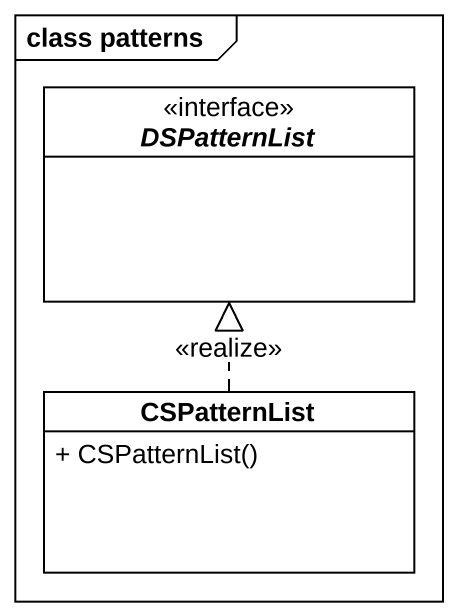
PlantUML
@startuml
mainframe class patterns
hide circle
hide empty members
skinparam classAttributeIconSize 0
interface DSPatternList <<interface>>
class CSPatternList {
  + CSPatternList()
}
CSPatternList .up.|> DSPatternList : <<realize>>
@enduml
